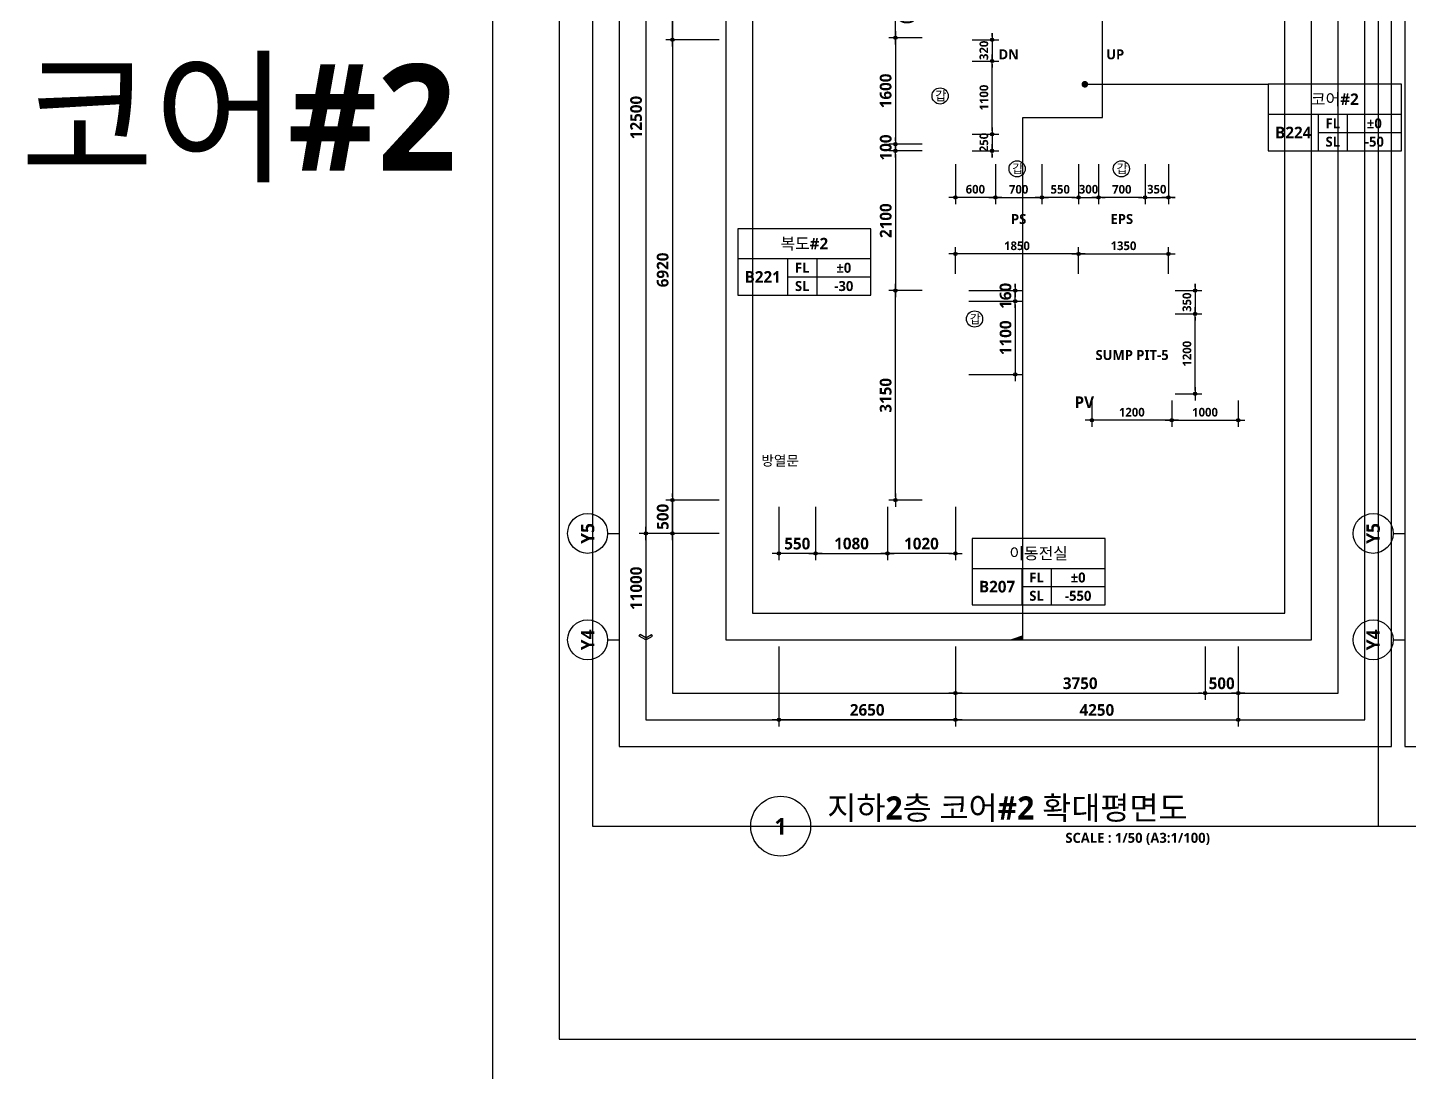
# Model space of a CAD drawing. Header units: millimetres. Extents: x -12482 to 126000, y 0 to 220200.
# Drawn here: x -6987 to 13769, y 30200 to 45902 of the extents above; entities that cross this region are included whole.
import ezdxf
from ezdxf.enums import TextEntityAlignment as Align

# ---------------------------------------------------------------- set-up
doc = ezdxf.new("R2010")
doc.units = ezdxf.units.MM
doc.header["$LTSCALE"] = 60
doc.layers.get('Defpoints').update_dxf_attribs({"color": 153})
for name, color, linetype in [('A-ANNO-DIM', 4, 'Continuous'), ('A-ANNO-GRA1', 7, 'Continuous'), ('A-ANNO-LEAD', 4, 'Continuous'), ('A-ANNO-SYMB', 7, 'Continuous'), ('A-ANNO-TEXT1', 7, 'Continuous'), ('A-ANNO-TEXT2', 3, 'Continuous'), ('A-ANNO-TITL', 7, 'Continuous'), ('A-ST-AXIS-BUB', 7, 'Continuous'), ('A-ST-AXIS-DIM', 7, 'Continuous'), ('AA-MKXX', 3, 'Continuous'), ('AA-XXXX-TXT1', 2, 'Continuous')]:
    doc.layers.add(name, color=color, linetype=linetype)
for name, color, linetype, plot in [('Defpoint', 161, 'Continuous', False), ('G(그리드1)', 185, 'Continuous', False), ('G(그리드2)', 235, 'Continuous', False)]:
    doc.layers.add(name, color=color, linetype=linetype, plot=plot)
doc.styles.add('2020음성 1차', font='NanumGothicBold.ttf')
doc.styles.add('SH_나눔', font='')
doc.styles.add('SH_진천_나눔', font='')
doc.styles.get('SH_나눔').set_extended_font_data('NanumGothic', bold=True)
doc.styles.get('SH_진천_나눔').set_extended_font_data('NanumGothic', bold=True)
doc.dimstyles.new('SHP 50', dxfattribs={"dimscale": 50, "dimtxt": 3.5, "dimasz": 1, "dimexe": 2, "dimexo": 2, "dimgap": 1, "dimtad": 1, "dimdec": 0, "dimzin": 0, "dimdsep": 46, "dimtxsty": 'SH_진천_나눔', "dimblk": 'DIMDOT', "dimcen": 0.09, "dimclrd": 256, "dimclre": 256, "dimclrt": 3, "dimadec": 0, "dimazin": 1, "dimtfac": 1, "dimtdec": 0, "dimtix": 1, "dimtmove": 2, "dimatfit": 0, "dimldrblk": 'DIMDOT', "dimfxl": 1, "dimtolj": 1, "dimtzin": 0, "dimlwd": -1, "dimlwe": -1, "dimarcsym": 0})
doc.dimstyles.new('SHP 50내부', dxfattribs={"dimscale": 50, "dimtxt": 2.6, "dimasz": 1, "dimexe": 2, "dimexo": 2, "dimgap": 1, "dimtad": 1, "dimdec": 0, "dimzin": 0, "dimdsep": 46, "dimtxsty": '2020음성 1차', "dimblk": 'DIMDOT', "dimcen": 0.09, "dimclrd": 256, "dimclre": 256, "dimclrt": 3, "dimadec": 0, "dimazin": 1, "dimtfac": 1, "dimtdec": 0, "dimtix": 1, "dimtmove": 2, "dimatfit": 0, "dimldrblk": 'DIMDOT', "dimfxl": 1, "dimtolj": 1, "dimtzin": 0, "dimlwd": -1, "dimlwe": -1, "dimarcsym": 0})

# ---------------------------------------------------------------- blocks, each defined once
blk = doc.blocks.new('A-ST-AXIS-BUB-1')
at = {"layer": 'A-ST-AXIS-BUB'}
blk.add_line((0, 350), (0, 0), dxfattribs=at)
blk.add_circle((0, 950), 600, dxfattribs=at)
blk = doc.blocks.new('arrow1')
at = {"color": 0}
for p, q in [((0, 0), (0.29, 0.5)), ((0, 0), (0.29, -0.5)), ((0.16, 0), (0.41, 0.43)), ((0.16, 0), (0.41, -0.43)), ((0.29, 0.5), (0.41, 0.43)), ((0.29, -0.5), (0.41, -0.43))]:
    blk.add_line(p, q, dxfattribs=at)
blk = doc.blocks.new('DIMDOT')
at = {"color": 0}
blk.add_line((-2, 0), (2, 0), dxfattribs=at)
for radius in [0.5, 0.25]:
    blk.add_circle((0, 0), radius, dxfattribs=at)
blk = doc.blocks.new('*D17105')
at = {"layer": 'A-ST-AXIS-DIM'}
for p, q in [((3400, 50800), (2200, 50800)), ((2300, 50750), (2300, 38350)), ((3400, 38300), (2200, 38300))]:
    blk.add_line(p, q, dxfattribs=at)
at = {"layer": 'Defpoints', "color": 0}
for p in [(3500, 50800), (2300, 38300), (3500, 38300)]:
    blk.add_point(p, dxfattribs=at)
at = {"layer": 'A-ST-AXIS-DIM', "linetype": 'ByBlock', "xscale": 50, "yscale": 50, "zscale": 50}
for p, rotation in [((2300, 50800), 90.00000000000001), ((2300, 38300), 270)]:
    blk.add_blockref('DIMDOT', p, dxfattribs=dict(at, rotation=rotation))
at = {"layer": 'A-ST-AXIS-DIM', "color": 3, "insert": (2154, 44550), "char_height": 175, "attachment_point": 5, "rotation": 90, "style": 'SH_진천_나눔'}
blk.add_mtext('\\A1;12500', dxfattribs=at)
blk = doc.blocks.new('*D17106')
at = {"layer": 'A-ST-AXIS-DIM'}
for p, q in [((3400, 45720), (2600, 45720)), ((2700, 45670), (2700, 38850)), ((3400, 38800), (2600, 38800))]:
    blk.add_line(p, q, dxfattribs=at)
at = {"layer": 'Defpoints', "color": 0}
for p in [(3500, 45720), (2700, 38800), (3500, 38800)]:
    blk.add_point(p, dxfattribs=at)
at = {"layer": 'A-ST-AXIS-DIM', "linetype": 'ByBlock', "xscale": 50, "yscale": 50, "zscale": 50}
for p, rotation in [((2700, 45720), 90.00000000000001), ((2700, 38800), 270)]:
    blk.add_blockref('DIMDOT', p, dxfattribs=dict(at, rotation=rotation))
at = {"layer": 'A-ST-AXIS-DIM', "color": 3, "insert": (2553, 42260), "char_height": 175, "attachment_point": 5, "rotation": 90, "style": 'SH_진천_나눔'}
blk.add_mtext('\\A1;6920', dxfattribs=at)
blk = doc.blocks.new('*D17107')
at = {"layer": 'A-ST-AXIS-DIM'}
for p, q in [((3400, 50800), (2600, 50800)), ((2700, 45770), (2700, 50750)), ((3400, 45720), (2600, 45720))]:
    blk.add_line(p, q, dxfattribs=at)
at = {"layer": 'Defpoints', "color": 0}
for p in [(2700, 50800), (3500, 50800), (3500, 45720)]:
    blk.add_point(p, dxfattribs=at)
at = {"layer": 'A-ST-AXIS-DIM', "linetype": 'ByBlock', "xscale": 50, "yscale": 50, "zscale": 50}
for p, rotation in [((2700, 50800), 90), ((2700, 45720), 270)]:
    blk.add_blockref('DIMDOT', p, dxfattribs=dict(at, rotation=rotation))
at = {"layer": 'A-ST-AXIS-DIM', "color": 3, "insert": (2553, 48260), "char_height": 175, "attachment_point": 5, "rotation": 90, "style": 'SH_진천_나눔'}
blk.add_mtext('\\A1;5080', dxfattribs=at)
blk = doc.blocks.new('*U13165')
at = {"layer": 'A-ANNO-TITL'}
blk.add_line((0, 0), (6250, 0), dxfattribs=at)
blk.add_circle((-450, 0), 450, dxfattribs=at)
at = {"layer": 'AA-XXXX-TXT1', "style": 'SH_진천_나눔'}
blk.add_attdef('DWG.TITLE', (250, 100), '', height=350, dxfattribs=at)
at = {"layer": 'AA-XXXX-TXT1', "color": 7, "style": 'SH_진천_나눔'}
blk.add_attdef('NO1', text='', height=300, dxfattribs=at).set_placement((-450, 0), align=Align.MIDDLE)
at = {"layer": 'AA-XXXX-TXT1', "style": 'SH_진천_나눔'}
blk.add_attdef('SCALE', text='', height=150, dxfattribs=at).set_placement((6000, -100), align=Align.TOP_RIGHT)
blk = doc.blocks.new('*D17658')
at = {"layer": 'A-ST-AXIS-DIM'}
for p, q in [((6450, 47100), (5950, 47100)), ((6050, 45800), (6050, 47050)), ((6450, 45750), (5950, 45750))]:
    blk.add_line(p, q, dxfattribs=at)
at = {"layer": 'Defpoints', "color": 0}
for p in [(6050, 47100), (6550, 47100), (6550, 45750)]:
    blk.add_point(p, dxfattribs=at)
at = {"layer": 'A-ST-AXIS-DIM', "linetype": 'ByBlock', "xscale": 50, "yscale": 50, "zscale": 50}
for p, rotation in [((6050, 47100), 89.99999999999997), ((6050, 45750), 269.9999999999999)]:
    blk.add_blockref('DIMDOT', p, dxfattribs=dict(at, rotation=rotation))
at = {"layer": 'A-ST-AXIS-DIM', "color": 3, "char_height": 175, "attachment_point": 5, "rotation": 90, "style": 'SH_진천_나눔'}
for s, insert in [('\\A1;(270x5T)', (6222, 46425)), ('\\A1;1350', (5903, 46425))]:
    blk.add_mtext(s, dxfattribs=dict(at, insert=insert))
blk = doc.blocks.new('*D17660')
at = {"layer": 'A-ST-AXIS-DIM'}
for p, q in [((6450, 45750), (5950, 45750)), ((6050, 45700), (6050, 44200)), ((6450, 44150), (5950, 44150))]:
    blk.add_line(p, q, dxfattribs=at)
at = {"layer": 'Defpoints', "color": 0}
for p in [(6550, 45750), (6050, 44150), (6550, 44150)]:
    blk.add_point(p, dxfattribs=at)
at = {"layer": 'A-ST-AXIS-DIM', "linetype": 'ByBlock', "xscale": 50, "yscale": 50, "zscale": 50}
for p, rotation in [((6050, 45750), 90.00000000000004), ((6050, 44150), 270)]:
    blk.add_blockref('DIMDOT', p, dxfattribs=dict(at, rotation=rotation))
at = {"layer": 'A-ST-AXIS-DIM', "color": 3, "insert": (5903, 44950), "char_height": 175, "attachment_point": 5, "rotation": 90, "style": 'SH_진천_나눔'}
blk.add_mtext('\\A1;1600', dxfattribs=at)
blk = doc.blocks.new('*D17661')
at = {"layer": 'A-ST-AXIS-DIM'}
for p, q in [((6050, 44200), (6050, 44250)), ((6450, 44150), (5950, 44150)), ((6450, 44050), (5950, 44050)), ((6050, 44050), (6050, 44150)), ((6050, 44000), (6050, 43950))]:
    blk.add_line(p, q, dxfattribs=at)
at = {"layer": 'Defpoints', "color": 0}
for p in [(6050, 44150), (6550, 44150), (6550, 44050)]:
    blk.add_point(p, dxfattribs=at)
at = {"layer": 'A-ST-AXIS-DIM', "linetype": 'ByBlock', "xscale": 50, "yscale": 50, "zscale": 50}
for p, rotation in [((6050, 44150), 270), ((6050, 44050), 90)]:
    blk.add_blockref('DIMDOT', p, dxfattribs=dict(at, rotation=rotation))
at = {"layer": 'A-ST-AXIS-DIM', "color": 3, "insert": (5904, 44100), "char_height": 175, "attachment_point": 5, "rotation": 90, "style": 'SH_진천_나눔'}
blk.add_mtext('\\A1;100', dxfattribs=at)
blk = doc.blocks.new('*D17684')
at = {"layer": 'A-ST-AXIS-DIM'}
for p, q in [((6950, 36600), (6950, 35400)), ((11200, 36600), (11200, 35400)), ((7000, 35500), (11150, 35500))]:
    blk.add_line(p, q, dxfattribs=at)
at = {"layer": 'Defpoints', "color": 0}
for p in [(6950, 36700), (11200, 36700), (11200, 35500)]:
    blk.add_point(p, dxfattribs=at)
at = {"layer": 'A-ST-AXIS-DIM', "linetype": 'ByBlock', "xscale": 50, "yscale": 50, "zscale": 50, "rotation": 180}
blk.add_blockref('DIMDOT', (6950, 35500), dxfattribs=at)
at = {"layer": 'A-ST-AXIS-DIM', "linetype": 'ByBlock', "xscale": 50, "yscale": 50, "zscale": 50}
blk.add_blockref('DIMDOT', (11200, 35500), dxfattribs=at)
at = {"layer": 'A-ST-AXIS-DIM', "color": 3, "insert": (9075, 35646), "char_height": 175, "attachment_point": 5, "style": 'SH_진천_나눔'}
blk.add_mtext('\\A1;4250', dxfattribs=at)
blk = doc.blocks.new('*D17685')
at = {"layer": 'A-ST-AXIS-DIM'}
for p, q in [((4300, 36600), (4300, 35400)), ((6950, 36600), (6950, 35400)), ((6900, 35500), (4350, 35500))]:
    blk.add_line(p, q, dxfattribs=at)
at = {"layer": 'Defpoints', "color": 0}
for p in [(4300, 36700), (6950, 36700), (4300, 35500)]:
    blk.add_point(p, dxfattribs=at)
at = {"layer": 'A-ST-AXIS-DIM', "linetype": 'ByBlock', "xscale": 50, "yscale": 50, "zscale": 50, "rotation": 180}
blk.add_blockref('DIMDOT', (4300, 35500), dxfattribs=at)
at = {"layer": 'A-ST-AXIS-DIM', "linetype": 'ByBlock', "xscale": 50, "yscale": 50, "zscale": 50}
blk.add_blockref('DIMDOT', (6950, 35500), dxfattribs=at)
at = {"layer": 'A-ST-AXIS-DIM', "color": 3, "insert": (5625, 35647), "char_height": 175, "attachment_point": 5, "style": 'SH_진천_나눔'}
blk.add_mtext('\\A1;2650', dxfattribs=at)
blk = doc.blocks.new('*D17686')
at = {"layer": 'A-ST-AXIS-DIM'}
for p, q in [((10700, 36600), (10700, 35800)), ((11200, 36600), (11200, 35800)), ((10650, 35900), (10600, 35900)), ((10700, 35900), (11200, 35900)), ((11250, 35900), (11300, 35900))]:
    blk.add_line(p, q, dxfattribs=at)
at = {"layer": 'Defpoints', "color": 0}
for p in [(10700, 36700), (11200, 36700), (11200, 35900)]:
    blk.add_point(p, dxfattribs=at)
at = {"layer": 'A-ST-AXIS-DIM', "linetype": 'ByBlock', "xscale": 50, "yscale": 50, "zscale": 50}
blk.add_blockref('DIMDOT', (10700, 35900), dxfattribs=at)
at = {"layer": 'A-ST-AXIS-DIM', "linetype": 'ByBlock', "xscale": 50, "yscale": 50, "zscale": 50, "rotation": 180}
blk.add_blockref('DIMDOT', (11200, 35900), dxfattribs=at)
at = {"layer": 'A-ST-AXIS-DIM', "color": 3, "insert": (10950, 36046), "char_height": 175, "attachment_point": 5, "style": 'SH_진천_나눔'}
blk.add_mtext('\\A1;500', dxfattribs=at)
blk = doc.blocks.new('*D17687')
at = {"layer": 'A-ST-AXIS-DIM'}
for p, q in [((6950, 36600), (6950, 35800)), ((10700, 36600), (10700, 35800)), ((7000, 35900), (10650, 35900))]:
    blk.add_line(p, q, dxfattribs=at)
at = {"layer": 'Defpoints', "color": 0}
for p in [(6950, 36700), (10700, 36700), (10700, 35900)]:
    blk.add_point(p, dxfattribs=at)
at = {"layer": 'A-ST-AXIS-DIM', "linetype": 'ByBlock', "xscale": 50, "yscale": 50, "zscale": 50, "rotation": 180}
blk.add_blockref('DIMDOT', (6950, 35900), dxfattribs=at)
at = {"layer": 'A-ST-AXIS-DIM', "linetype": 'ByBlock', "xscale": 50, "yscale": 50, "zscale": 50}
blk.add_blockref('DIMDOT', (10700, 35900), dxfattribs=at)
at = {"layer": 'A-ST-AXIS-DIM', "color": 3, "insert": (8825, 36047), "char_height": 175, "attachment_point": 5, "style": 'SH_진천_나눔'}
blk.add_mtext('\\A1;3750', dxfattribs=at)
blk = doc.blocks.new('*D17689')
at = {"layer": 'A-ST-AXIS-DIM'}
for p, q in [((6450, 44050), (5950, 44050)), ((6050, 44000), (6050, 42000)), ((6450, 41950), (5950, 41950))]:
    blk.add_line(p, q, dxfattribs=at)
at = {"layer": 'Defpoints', "color": 0}
for p in [(6550, 44050), (6050, 41950), (6550, 41950)]:
    blk.add_point(p, dxfattribs=at)
at = {"layer": 'A-ST-AXIS-DIM', "linetype": 'ByBlock', "xscale": 50, "yscale": 50, "zscale": 50}
for p, rotation in [((6050, 44050), 90.00000000000001), ((6050, 41950), 270)]:
    blk.add_blockref('DIMDOT', p, dxfattribs=dict(at, rotation=rotation))
at = {"layer": 'A-ST-AXIS-DIM', "color": 3, "insert": (5904, 43000), "char_height": 175, "attachment_point": 5, "rotation": 90, "style": 'SH_진천_나눔'}
blk.add_mtext('\\A1;2100', dxfattribs=at)
blk = doc.blocks.new('*D17690')
at = {"layer": 'A-ST-AXIS-DIM'}
for p, q in [((6450, 41950), (5950, 41950)), ((6050, 38850), (6050, 41900)), ((6450, 38800), (5950, 38800))]:
    blk.add_line(p, q, dxfattribs=at)
at = {"layer": 'Defpoints', "color": 0}
for p in [(6050, 41950), (6550, 41950), (6550, 38800)]:
    blk.add_point(p, dxfattribs=at)
at = {"layer": 'A-ST-AXIS-DIM', "linetype": 'ByBlock', "xscale": 50, "yscale": 50, "zscale": 50}
for p, rotation in [((6050, 41950), 89.99999999999997), ((6050, 38800), 269.9999999999999)]:
    blk.add_blockref('DIMDOT', p, dxfattribs=dict(at, rotation=rotation))
at = {"layer": 'A-ST-AXIS-DIM', "color": 3, "insert": (5903, 40375), "char_height": 175, "attachment_point": 5, "rotation": 90, "style": 'SH_진천_나눔'}
blk.add_mtext('\\A1;3150', dxfattribs=at)
blk = doc.blocks.new('*D17691')
at = {"layer": 'A-ANNO-DIM'}
for p, q in [((6950, 42200), (6950, 42600)), ((8800, 42200), (8800, 42600)), ((8750, 42500), (7000, 42500))]:
    blk.add_line(p, q, dxfattribs=at)
at = {"layer": 'Defpoints', "color": 0}
for p in [(6950, 42500), (6950, 42100), (8800, 42100)]:
    blk.add_point(p, dxfattribs=at)
at = {"layer": 'A-ANNO-DIM', "linetype": 'ByBlock', "xscale": 50, "yscale": 50, "zscale": 50, "rotation": 180}
blk.add_blockref('DIMDOT', (6950, 42500), dxfattribs=at)
at = {"layer": 'A-ANNO-DIM', "linetype": 'ByBlock', "xscale": 50, "yscale": 50, "zscale": 50}
blk.add_blockref('DIMDOT', (8800, 42500), dxfattribs=at)
at = {"layer": 'A-ANNO-DIM', "color": 3, "insert": (7875, 42622), "char_height": 130, "attachment_point": 5, "style": '2020음성 1차'}
blk.add_mtext('\\A1;1850', dxfattribs=at)
blk = doc.blocks.new('*D17692')
at = {"layer": 'A-ANNO-DIM'}
for p, q in [((8800, 42200), (8800, 42600)), ((10150, 42200), (10150, 42600)), ((8850, 42500), (10100, 42500))]:
    blk.add_line(p, q, dxfattribs=at)
at = {"layer": 'Defpoints', "color": 0}
for p in [(10150, 42500), (8800, 42100), (10150, 42100)]:
    blk.add_point(p, dxfattribs=at)
at = {"layer": 'A-ANNO-DIM', "linetype": 'ByBlock', "xscale": 50, "yscale": 50, "zscale": 50, "rotation": 180}
blk.add_blockref('DIMDOT', (8800, 42500), dxfattribs=at)
at = {"layer": 'A-ANNO-DIM', "linetype": 'ByBlock', "xscale": 50, "yscale": 50, "zscale": 50}
blk.add_blockref('DIMDOT', (10150, 42500), dxfattribs=at)
at = {"layer": 'A-ANNO-DIM', "color": 3, "insert": (9475, 42622), "char_height": 130, "attachment_point": 5, "style": '2020음성 1차'}
blk.add_mtext('\\A1;1350', dxfattribs=at)
blk = doc.blocks.new('갑종 TEXT100')
at = {"layer": 'A-ANNO-SYMB'}
blk.add_circle((0, 0), 243, dxfattribs=at)
at = {"layer": 'A-ANNO-TITL', "style": '2020음성 1차'}
blk.add_text('갑 ', height=266.7, dxfattribs=at).set_placement((67, 0), align=Align.MIDDLE_CENTER)
blk = doc.blocks.new('*D17693')
at = {"layer": 'A-ANNO-DIM'}
for p, q in [((8800, 43850), (8800, 43250)), ((9100, 43850), (9100, 43250)), ((8750, 43350), (8700, 43350)), ((8800, 43350), (9100, 43350)), ((9150, 43350), (9200, 43350))]:
    blk.add_line(p, q, dxfattribs=at)
at = {"layer": 'Defpoints', "color": 0}
for p in [(8800, 43950), (9100, 43950), (9100, 43350)]:
    blk.add_point(p, dxfattribs=at)
at = {"layer": 'A-ANNO-DIM', "linetype": 'ByBlock', "xscale": 50, "yscale": 50, "zscale": 50}
blk.add_blockref('DIMDOT', (8800, 43350), dxfattribs=at)
at = {"layer": 'A-ANNO-DIM', "linetype": 'ByBlock', "xscale": 50, "yscale": 50, "zscale": 50, "rotation": 180}
blk.add_blockref('DIMDOT', (9100, 43350), dxfattribs=at)
at = {"layer": 'A-ANNO-DIM', "color": 3, "insert": (8950, 43472), "char_height": 130, "attachment_point": 5, "style": '2020음성 1차'}
blk.add_mtext('\\A1;300', dxfattribs=at)
blk = doc.blocks.new('*D17694')
at = {"layer": 'A-ANNO-DIM'}
for p, q in [((9100, 43850), (9100, 43250)), ((9800, 43850), (9800, 43250)), ((9750, 43350), (9150, 43350))]:
    blk.add_line(p, q, dxfattribs=at)
at = {"layer": 'Defpoints', "color": 0}
for p in [(9100, 43950), (9800, 43950), (9100, 43350)]:
    blk.add_point(p, dxfattribs=at)
at = {"layer": 'A-ANNO-DIM', "linetype": 'ByBlock', "xscale": 50, "yscale": 50, "zscale": 50, "rotation": 180}
blk.add_blockref('DIMDOT', (9100, 43350), dxfattribs=at)
at = {"layer": 'A-ANNO-DIM', "linetype": 'ByBlock', "xscale": 50, "yscale": 50, "zscale": 50}
blk.add_blockref('DIMDOT', (9800, 43350), dxfattribs=at)
at = {"layer": 'A-ANNO-DIM', "color": 3, "insert": (9450, 43471), "char_height": 130, "attachment_point": 5, "style": '2020음성 1차'}
blk.add_mtext('\\A1;700', dxfattribs=at)
blk = doc.blocks.new('*D17695')
at = {"layer": 'A-ANNO-DIM'}
for p, q in [((9800, 43850), (9800, 43250)), ((10150, 43850), (10150, 43250)), ((9750, 43350), (9700, 43350)), ((9800, 43350), (10150, 43350)), ((10200, 43350), (10250, 43350))]:
    blk.add_line(p, q, dxfattribs=at)
at = {"layer": 'Defpoints', "color": 0}
for p in [(9800, 43950), (10150, 43950), (10150, 43350)]:
    blk.add_point(p, dxfattribs=at)
at = {"layer": 'A-ANNO-DIM', "linetype": 'ByBlock', "xscale": 50, "yscale": 50, "zscale": 50}
blk.add_blockref('DIMDOT', (9800, 43350), dxfattribs=at)
at = {"layer": 'A-ANNO-DIM', "linetype": 'ByBlock', "xscale": 50, "yscale": 50, "zscale": 50, "rotation": 180}
blk.add_blockref('DIMDOT', (10150, 43350), dxfattribs=at)
at = {"layer": 'A-ANNO-DIM', "color": 3, "insert": (9975, 43472), "char_height": 130, "attachment_point": 5, "style": '2020음성 1차'}
blk.add_mtext('\\A1;350', dxfattribs=at)
blk = doc.blocks.new('*D17696')
at = {"layer": 'A-ANNO-DIM'}
for p, q in [((8250, 43850), (8250, 43250)), ((8800, 43850), (8800, 43250)), ((8750, 43350), (8300, 43350))]:
    blk.add_line(p, q, dxfattribs=at)
at = {"layer": 'Defpoints', "color": 0}
for p in [(8250, 43950), (8800, 43950), (8250, 43350)]:
    blk.add_point(p, dxfattribs=at)
at = {"layer": 'A-ANNO-DIM', "linetype": 'ByBlock', "xscale": 50, "yscale": 50, "zscale": 50, "rotation": 180}
blk.add_blockref('DIMDOT', (8250, 43350), dxfattribs=at)
at = {"layer": 'A-ANNO-DIM', "linetype": 'ByBlock', "xscale": 50, "yscale": 50, "zscale": 50}
blk.add_blockref('DIMDOT', (8800, 43350), dxfattribs=at)
at = {"layer": 'A-ANNO-DIM', "color": 3, "insert": (8525, 43471), "char_height": 130, "attachment_point": 5, "style": '2020음성 1차'}
blk.add_mtext('\\A1;550', dxfattribs=at)
blk = doc.blocks.new('*D17697')
at = {"layer": 'A-ANNO-DIM'}
for p, q in [((7550, 43850), (7550, 43250)), ((8250, 43850), (8250, 43250)), ((7600, 43350), (8200, 43350))]:
    blk.add_line(p, q, dxfattribs=at)
at = {"layer": 'Defpoints', "color": 0}
for p in [(7550, 43950), (8250, 43950), (8250, 43350)]:
    blk.add_point(p, dxfattribs=at)
at = {"layer": 'A-ANNO-DIM', "linetype": 'ByBlock', "xscale": 50, "yscale": 50, "zscale": 50, "rotation": 180}
blk.add_blockref('DIMDOT', (7550, 43350), dxfattribs=at)
at = {"layer": 'A-ANNO-DIM', "linetype": 'ByBlock', "xscale": 50, "yscale": 50, "zscale": 50}
blk.add_blockref('DIMDOT', (8250, 43350), dxfattribs=at)
at = {"layer": 'A-ANNO-DIM', "color": 3, "insert": (7900, 43471), "char_height": 130, "attachment_point": 5, "style": '2020음성 1차'}
blk.add_mtext('\\A1;700', dxfattribs=at)
blk = doc.blocks.new('*D17698')
at = {"layer": 'A-ANNO-DIM'}
for p, q in [((6950, 43850), (6950, 43250)), ((7550, 43850), (7550, 43250)), ((7500, 43350), (7000, 43350))]:
    blk.add_line(p, q, dxfattribs=at)
at = {"layer": 'Defpoints', "color": 0}
for p in [(6950, 43950), (7550, 43950), (6950, 43350)]:
    blk.add_point(p, dxfattribs=at)
at = {"layer": 'A-ANNO-DIM', "linetype": 'ByBlock', "xscale": 50, "yscale": 50, "zscale": 50, "rotation": 180}
blk.add_blockref('DIMDOT', (6950, 43350), dxfattribs=at)
at = {"layer": 'A-ANNO-DIM', "linetype": 'ByBlock', "xscale": 50, "yscale": 50, "zscale": 50}
blk.add_blockref('DIMDOT', (7550, 43350), dxfattribs=at)
at = {"layer": 'A-ANNO-DIM', "color": 3, "insert": (7250, 43472), "char_height": 130, "attachment_point": 5, "style": '2020음성 1차'}
blk.add_mtext('\\A1;600', dxfattribs=at)
blk = doc.blocks.new('*D17699')
at = {"layer": 'A-ST-AXIS-DIM'}
for p, q in [((2700, 38850), (2700, 38900)), ((3400, 38800), (2600, 38800)), ((2700, 38300), (2700, 38800)), ((3400, 38300), (2600, 38300)), ((2700, 38250), (2700, 38200))]:
    blk.add_line(p, q, dxfattribs=at)
at = {"layer": 'Defpoints', "color": 0}
for p in [(2700, 38800), (3500, 38800), (3500, 38300)]:
    blk.add_point(p, dxfattribs=at)
at = {"layer": 'A-ST-AXIS-DIM', "linetype": 'ByBlock', "xscale": 50, "yscale": 50, "zscale": 50}
for p, rotation in [((2700, 38800), 270), ((2700, 38300), 90)]:
    blk.add_blockref('DIMDOT', p, dxfattribs=dict(at, rotation=rotation))
at = {"layer": 'A-ST-AXIS-DIM', "color": 3, "insert": (2554, 38550), "char_height": 175, "attachment_point": 5, "rotation": 90, "style": 'SH_진천_나눔'}
blk.add_mtext('\\A1;500', dxfattribs=at)
blk = doc.blocks.new('*D17705')
at = {"layer": 'A-ST-AXIS-DIM'}
for p, q in [((7150, 41950), (7950, 41950)), ((7850, 42000), (7850, 42050)), ((7850, 41790), (7850, 41950)), ((7150, 41790), (7950, 41790)), ((7850, 41740), (7850, 41690))]:
    blk.add_line(p, q, dxfattribs=at)
at = {"layer": 'Defpoints', "color": 0}
for p in [(7050, 41950), (7850, 41950), (7050, 41790)]:
    blk.add_point(p, dxfattribs=at)
at = {"layer": 'A-ST-AXIS-DIM', "linetype": 'ByBlock', "xscale": 50, "yscale": 50, "zscale": 50}
for p, rotation in [((7850, 41950), 270), ((7850, 41790), 90)]:
    blk.add_blockref('DIMDOT', p, dxfattribs=dict(at, rotation=rotation))
at = {"layer": 'A-ST-AXIS-DIM', "color": 3, "insert": (7703, 41870), "char_height": 175, "attachment_point": 5, "rotation": 90, "style": 'SH_진천_나눔'}
blk.add_mtext('\\A1;160', dxfattribs=at)
blk = doc.blocks.new('*D17706')
at = {"layer": 'A-ST-AXIS-DIM'}
for p, q in [((7150, 41790), (7950, 41790)), ((7850, 41740), (7850, 40740)), ((7150, 40690), (7950, 40690))]:
    blk.add_line(p, q, dxfattribs=at)
at = {"layer": 'Defpoints', "color": 0}
for p in [(7050, 41790), (7050, 40690), (7850, 40690)]:
    blk.add_point(p, dxfattribs=at)
at = {"layer": 'A-ST-AXIS-DIM', "linetype": 'ByBlock', "xscale": 50, "yscale": 50, "zscale": 50}
for p, rotation in [((7850, 41790), 89.99999999999997), ((7850, 40690), 269.9999999999999)]:
    blk.add_blockref('DIMDOT', p, dxfattribs=dict(at, rotation=rotation))
at = {"layer": 'A-ST-AXIS-DIM', "color": 3, "insert": (7704, 41240), "char_height": 175, "attachment_point": 5, "rotation": 90, "style": 'SH_진천_나눔'}
blk.add_mtext('\\A1;1100', dxfattribs=at)
blk = doc.blocks.new('G$C9D92D8A7')
at = {"layer": 'A-ANNO-GRA1'}
for p, q in [((0, 11), (40, 11)), ((15, 11), (15, 0)), ((23.75, 11), (23.75, 0)), ((15, 5.5), (40, 5.5))]:
    blk.add_line(p, q, dxfattribs=at)
blk.add_lwpolyline([(0, 20), (0, 0), (40, 0), (40, 20)], close=True, dxfattribs=at)
at = {"style": '2020음성 1차'}
for tag, height, p in [('실명', 3.5, (20, 15.5)), ('마감레벨', 3, (31.875, 8.25)), ('실번호', 3.5, (7.5, 5.5)), ('구조레벨', 3, (31.875, 2.75))]:
    blk.add_attdef(tag, text='', height=height, dxfattribs=at).set_placement(p, align=Align.MIDDLE_CENTER)
at = {"layer": 'A-ANNO-TEXT1', "style": 'SH_나눔'}
for s, p in [('FL', (19.375, 8.25)), ('SL', (19.375, 2.75))]:
    blk.add_text(s, height=3, dxfattribs=at).set_placement(p, align=Align.MIDDLE)
blk = doc.blocks.new('*D17722')
at = {"layer": 'A-ST-AXIS-DIM'}
for p, q in [((4850, 38700), (4850, 37900)), ((5930, 38700), (5930, 37900)), ((4900, 38000), (5880, 38000))]:
    blk.add_line(p, q, dxfattribs=at)
at = {"layer": 'Defpoints', "color": 0}
for p in [(4850, 38800), (5930, 38800), (5930, 38000)]:
    blk.add_point(p, dxfattribs=at)
at = {"layer": 'A-ST-AXIS-DIM', "linetype": 'ByBlock', "xscale": 50, "yscale": 50, "zscale": 50, "rotation": 180}
blk.add_blockref('DIMDOT', (4850, 38000), dxfattribs=at)
at = {"layer": 'A-ST-AXIS-DIM', "linetype": 'ByBlock', "xscale": 50, "yscale": 50, "zscale": 50}
blk.add_blockref('DIMDOT', (5930, 38000), dxfattribs=at)
at = {"layer": 'A-ST-AXIS-DIM', "color": 3, "insert": (5390, 38147), "char_height": 175, "attachment_point": 5, "style": 'SH_진천_나눔'}
blk.add_mtext('\\A1;1080', dxfattribs=at)
blk = doc.blocks.new('*D17723')
at = {"layer": 'A-ST-AXIS-DIM'}
for p, q in [((4300, 38700), (4300, 37900)), ((4850, 38700), (4850, 37900)), ((4800, 38000), (4350, 38000))]:
    blk.add_line(p, q, dxfattribs=at)
at = {"layer": 'Defpoints', "color": 0}
for p in [(4300, 38800), (4850, 38800), (4300, 38000)]:
    blk.add_point(p, dxfattribs=at)
at = {"layer": 'A-ST-AXIS-DIM', "linetype": 'ByBlock', "xscale": 50, "yscale": 50, "zscale": 50, "rotation": 180}
blk.add_blockref('DIMDOT', (4300, 38000), dxfattribs=at)
at = {"layer": 'A-ST-AXIS-DIM', "linetype": 'ByBlock', "xscale": 50, "yscale": 50, "zscale": 50}
blk.add_blockref('DIMDOT', (4850, 38000), dxfattribs=at)
at = {"layer": 'A-ST-AXIS-DIM', "color": 3, "insert": (4575, 38146), "char_height": 175, "attachment_point": 5, "style": 'SH_진천_나눔'}
blk.add_mtext('\\A1;550', dxfattribs=at)
blk = doc.blocks.new('*D17724')
at = {"layer": 'A-ST-AXIS-DIM'}
for p, q in [((5930, 38700), (5930, 37900)), ((6950, 38700), (6950, 37900)), ((6900, 38000), (5980, 38000))]:
    blk.add_line(p, q, dxfattribs=at)
at = {"layer": 'Defpoints', "color": 0}
for p in [(5930, 38800), (6950, 38800), (5930, 38000)]:
    blk.add_point(p, dxfattribs=at)
at = {"layer": 'A-ST-AXIS-DIM', "linetype": 'ByBlock', "xscale": 50, "yscale": 50, "zscale": 50, "rotation": 180}
blk.add_blockref('DIMDOT', (5930, 38000), dxfattribs=at)
at = {"layer": 'A-ST-AXIS-DIM', "linetype": 'ByBlock', "xscale": 50, "yscale": 50, "zscale": 50}
blk.add_blockref('DIMDOT', (6950, 38000), dxfattribs=at)
at = {"layer": 'A-ST-AXIS-DIM', "color": 3, "insert": (6440, 38146), "char_height": 175, "attachment_point": 5, "style": 'SH_진천_나눔'}
blk.add_mtext('\\A1;1020', dxfattribs=at)
blk = doc.blocks.new('*D17726')
at = {"layer": 'A-ANNO-DIM'}
for p, q in [((7200, 44300), (7600, 44300)), ((7500, 44350), (7500, 44400)), ((7500, 44300), (7500, 44050)), ((7200, 44050), (7600, 44050)), ((7500, 44000), (7500, 43950))]:
    blk.add_line(p, q, dxfattribs=at)
at = {"layer": 'Defpoints', "color": 0}
for p in [(7100, 44300), (7100, 44050), (7500, 44050)]:
    blk.add_point(p, dxfattribs=at)
at = {"layer": 'A-ANNO-DIM', "linetype": 'ByBlock', "xscale": 50, "yscale": 50, "zscale": 50}
for p, rotation in [((7500, 44300), 270), ((7500, 44050), 90)]:
    blk.add_blockref('DIMDOT', p, dxfattribs=dict(at, rotation=rotation))
at = {"layer": 'A-ANNO-DIM', "color": 3, "insert": (7378, 44175), "char_height": 130, "attachment_point": 5, "rotation": 90, "style": '2020음성 1차'}
blk.add_mtext('\\A1;250', dxfattribs=at)
blk = doc.blocks.new('*D17727')
at = {"layer": 'A-ANNO-DIM'}
for p, q in [((7200, 45400), (7600, 45400)), ((7500, 44350), (7500, 45350)), ((7200, 44300), (7600, 44300))]:
    blk.add_line(p, q, dxfattribs=at)
at = {"layer": 'Defpoints', "color": 0}
for p in [(7100, 45400), (7500, 45400), (7100, 44300)]:
    blk.add_point(p, dxfattribs=at)
at = {"layer": 'A-ANNO-DIM', "linetype": 'ByBlock', "xscale": 50, "yscale": 50, "zscale": 50}
for p, rotation in [((7500, 45400), 90), ((7500, 44300), 270)]:
    blk.add_blockref('DIMDOT', p, dxfattribs=dict(at, rotation=rotation))
at = {"layer": 'A-ANNO-DIM', "color": 3, "insert": (7379, 44850), "char_height": 130, "attachment_point": 5, "rotation": 90, "style": '2020음성 1차'}
blk.add_mtext('\\A1;1100', dxfattribs=at)
blk = doc.blocks.new('*D17728')
at = {"layer": 'A-ANNO-DIM'}
for p, q in [((7200, 45720), (7600, 45720)), ((7500, 45770), (7500, 45820)), ((7500, 45720), (7500, 45400)), ((7200, 45400), (7600, 45400)), ((7500, 45350), (7500, 45300))]:
    blk.add_line(p, q, dxfattribs=at)
at = {"layer": 'Defpoints', "color": 0}
for p in [(7100, 45720), (7100, 45400), (7500, 45400)]:
    blk.add_point(p, dxfattribs=at)
at = {"layer": 'A-ANNO-DIM', "linetype": 'ByBlock', "xscale": 50, "yscale": 50, "zscale": 50}
for p, rotation in [((7500, 45720), 270), ((7500, 45400), 90)]:
    blk.add_blockref('DIMDOT', p, dxfattribs=dict(at, rotation=rotation))
at = {"layer": 'A-ANNO-DIM', "color": 3, "insert": (7378, 45560), "char_height": 130, "attachment_point": 5, "rotation": 90, "style": '2020음성 1차'}
blk.add_mtext('\\A1;320', dxfattribs=at)
blk = doc.blocks.new('*D23840')
at = {"layer": 'A-ANNO-DIM'}
for p, q in [((10250, 41950), (10650, 41950)), ((10550, 42000), (10550, 42050)), ((10550, 41950), (10550, 41600)), ((10250, 41600), (10650, 41600)), ((10550, 41550), (10550, 41500))]:
    blk.add_line(p, q, dxfattribs=at)
at = {"layer": 'Defpoints', "color": 0}
for p in [(10150, 41950), (10150, 41600), (10550, 41600)]:
    blk.add_point(p, dxfattribs=at)
at = {"layer": 'A-ANNO-DIM', "linetype": 'ByBlock', "xscale": 50, "yscale": 50, "zscale": 50}
for p, rotation in [((10550, 41950), 270), ((10550, 41600), 90)]:
    blk.add_blockref('DIMDOT', p, dxfattribs=dict(at, rotation=rotation))
at = {"layer": 'A-ANNO-DIM', "color": 3, "insert": (10428, 41775), "char_height": 130, "attachment_point": 5, "rotation": 90, "style": '2020음성 1차'}
blk.add_mtext('\\A1;350', dxfattribs=at)
blk = doc.blocks.new('*D23841')
at = {"layer": 'A-ANNO-DIM'}
for p, q in [((10250, 41600), (10650, 41600)), ((10550, 40450), (10550, 41550)), ((10250, 40400), (10650, 40400))]:
    blk.add_line(p, q, dxfattribs=at)
at = {"layer": 'Defpoints', "color": 0}
for p in [(10150, 41600), (10550, 41600), (10150, 40400)]:
    blk.add_point(p, dxfattribs=at)
at = {"layer": 'A-ANNO-DIM', "linetype": 'ByBlock', "xscale": 50, "yscale": 50, "zscale": 50}
for p, rotation in [((10550, 41600), 90), ((10550, 40400), 270)]:
    blk.add_blockref('DIMDOT', p, dxfattribs=dict(at, rotation=rotation))
at = {"layer": 'A-ANNO-DIM', "color": 3, "insert": (10429, 41000), "char_height": 130, "attachment_point": 5, "rotation": 90, "style": '2020음성 1차'}
blk.add_mtext('\\A1;1200', dxfattribs=at)
blk = doc.blocks.new('*D23842')
at = {"layer": 'A-ANNO-DIM'}
for p, q in [((10200, 40300), (10200, 39900)), ((11200, 40300), (11200, 39900)), ((10250, 40000), (11150, 40000))]:
    blk.add_line(p, q, dxfattribs=at)
at = {"layer": 'Defpoints', "color": 0}
for p in [(10200, 40400), (11200, 40400), (11200, 40000)]:
    blk.add_point(p, dxfattribs=at)
at = {"layer": 'A-ANNO-DIM', "linetype": 'ByBlock', "xscale": 50, "yscale": 50, "zscale": 50, "rotation": 180}
blk.add_blockref('DIMDOT', (10200, 40000), dxfattribs=at)
at = {"layer": 'A-ANNO-DIM', "linetype": 'ByBlock', "xscale": 50, "yscale": 50, "zscale": 50}
blk.add_blockref('DIMDOT', (11200, 40000), dxfattribs=at)
at = {"layer": 'A-ANNO-DIM', "color": 3, "insert": (10700, 40121), "char_height": 130, "attachment_point": 5, "style": '2020음성 1차'}
blk.add_mtext('\\A1;1000', dxfattribs=at)
blk = doc.blocks.new('*D23843')
at = {"layer": 'A-ANNO-DIM'}
for p, q in [((9000, 40300), (9000, 39900)), ((10200, 40300), (10200, 39900)), ((10150, 40000), (9050, 40000))]:
    blk.add_line(p, q, dxfattribs=at)
at = {"layer": 'Defpoints', "color": 0}
for p in [(9000, 40400), (10200, 40400), (9000, 40000)]:
    blk.add_point(p, dxfattribs=at)
at = {"layer": 'A-ANNO-DIM', "linetype": 'ByBlock', "xscale": 50, "yscale": 50, "zscale": 50, "rotation": 180}
blk.add_blockref('DIMDOT', (9000, 40000), dxfattribs=at)
at = {"layer": 'A-ANNO-DIM', "linetype": 'ByBlock', "xscale": 50, "yscale": 50, "zscale": 50}
blk.add_blockref('DIMDOT', (10200, 40000), dxfattribs=at)
at = {"layer": 'A-ANNO-DIM', "color": 3, "insert": (9600, 40121), "char_height": 130, "attachment_point": 5, "style": '2020음성 1차'}
blk.add_mtext('\\A1;1200', dxfattribs=at)

msp = doc.modelspace()

# ---------------------------------------------------------------- hatches: boundary and pattern name
at = {"layer": 'AA-MKXX'}
msp.add_hatch(color=256, dxfattribs=at).paths.add_polyline_path([(7761.5, 36700), (7961.5, 36770), (7961.5, 36700)])

# ---------------------------------------------------------------- linework, layer by layer
at = {"const_width": 50}
msp.add_lwpolyline([(8920.1, 45050, 1), (8870.1, 45050, 1)], format="xyb", close=True, dxfattribs=at)
msp.add_lwpolyline([(8895.1, 45050), (11650, 45050)])
at = {"layer": 'A-ANNO-LEAD'}
msp.add_lwpolyline([(5190, 38950, 0, 37.5, 0), (5133.7, 39047.4, 0, 0, 0), (4933.6, 39394.1, 0, 0, 0), (4599.6, 39394.1, 0, 0, 0)], format="xyseb", dxfattribs=at)
at = {"layer": 'A-ST-AXIS-DIM'}
for p, q in [((3200, 38300), (2200, 38300)), ((2300, 38250), (2300, 36700))]:
    msp.add_line(p, q, dxfattribs=at)
at = {"layer": 'AA-MKXX'}
msp.add_lwpolyline([(7961.5, 36700), (7961.5, 44550), (9161.5, 44550), (9161.5, 52400)], dxfattribs=at)
at = {"layer": 'Defpoint'}
for points in [[(0, 59400), (42000, 59400), (42000, 29700), (0, 29700)], [(1000, 30700), (36500, 30700), (36500, 58400), (1000, 58400)]]:
    msp.add_lwpolyline(points, close=True, dxfattribs=at)
at = {"layer": 'G(그리드1)'}
for points in [[(13900, 55200), (1500, 55200), (1500, 33900), (13900, 33900)], [(25700, 55200), (13300, 55200), (13300, 33900), (25700, 33900)], [(13500, 54800), (1900, 54800), (1900, 35100), (13500, 35100)], [(25300, 54800), (13700, 54800), (13700, 35100), (25300, 35100)], [(13100, 54400), (2300, 54400), (2300, 35500), (13100, 35500)], [(12700, 54000), (2700, 54000), (2700, 35900), (12700, 35900)], [(12300, 52800), (3500, 52800), (3500, 36700), (12300, 36700)]]:
    msp.add_lwpolyline(points, close=True, dxfattribs=at)
at = {"layer": 'G(그리드2)'}
msp.add_lwpolyline([(11900, 52400), (3900, 52400), (3900, 37100), (11900, 37100)], close=True, dxfattribs=at)

# ---------------------------------------------------------------- block references
at = {"xscale": 0.5, "yscale": 0.5, "zscale": 0.5}
for p in [(6720, 44875), (7877, 43780), (9443.6, 43780), (7237.9, 41522.1)]:
    msp.add_blockref('갑종 TEXT100', p, dxfattribs=at)
ref = msp.add_blockref('*U13165', (4775, 33900))
ref.add_attrib('SCALE', 'SCALE : 1/50 (A3:1/100)', dxfattribs={"layer": 'A-ANNO-TITL', "height": 150, "style": 'SH_진천_나눔'}).set_placement((10775, 33800), align=Align.TOP_RIGHT)
ref.add_attrib('DWG.TITLE', '지하2층 코어#2 확대평면도', (5025, 34000), dxfattribs={"layer": 'A-ANNO-TITL', "height": 347.908, "style": 'SH_진천_나눔'})
ref.add_attrib('NO1', '1', dxfattribs={"layer": 'A-ANNO-TITL', "color": 7, "height": 250, "style": 'SH_진천_나눔'}).set_placement((4325, 33900), align=Align.MIDDLE)
at = {"layer": 'A-ANNO-TEXT1'}
ref = msp.add_blockref('G$C9D92D8A7', (11650, 44050), dxfattribs=dict(at, xscale=50, yscale=50, zscale=50))
ref.add_attrib('실명', '코어#2', dxfattribs={"layer": 'A-ANNO-TEXT2', "height": 175, "style": '2020음성 1차'}).set_placement((12650, 44825, 206000), align=Align.MIDDLE_CENTER)
ref.add_attrib('실번호', 'B224', dxfattribs={"layer": 'A-ANNO-TEXT2', "height": 175, "style": '2020음성 1차'}).set_placement((12025, 44325, 206000), align=Align.MIDDLE_CENTER)
ref.add_attrib('마감레벨', '%%p0', dxfattribs={"height": 150, "style": '2020음성 1차'}).set_placement((13243.7, 44462.5, 206000), align=Align.MIDDLE_CENTER)
ref.add_attrib('구조레벨', '-50', dxfattribs={"height": 150, "style": '2020음성 1차'}).set_placement((13243.7, 44187.5, 206000), align=Align.MIDDLE_CENTER)
ref = msp.add_blockref('G$C9D92D8A7', (3680, 41880), dxfattribs=dict(at, xscale=50, yscale=50, zscale=50))
ref.add_attrib('실명', '복도#2', dxfattribs={"layer": 'A-ANNO-TEXT2', "height": 175, "style": '2020음성 1차'}).set_placement((4680, 42655, 103000), align=Align.MIDDLE_CENTER)
ref.add_attrib('실번호', 'B221', dxfattribs={"layer": 'A-ANNO-TEXT2', "height": 175, "style": '2020음성 1차'}).set_placement((4055, 42155, 103000), align=Align.MIDDLE_CENTER)
ref.add_attrib('마감레벨', '%%p0', dxfattribs={"height": 150, "style": '2020음성 1차'}).set_placement((5273.8, 42292.5, 103000), align=Align.MIDDLE_CENTER)
ref.add_attrib('구조레벨', '-30', dxfattribs={"height": 150, "style": '2020음성 1차'}).set_placement((5273.8, 42017.5, 103000), align=Align.MIDDLE_CENTER)
ref = msp.add_blockref('G$C9D92D8A7', (7200, 37225), dxfattribs=dict(at, xscale=50, yscale=50, zscale=50))
ref.add_attrib('실명', '이동전실', dxfattribs={"layer": 'A-ANNO-TEXT2', "height": 175, "style": '2020음성 1차'}).set_placement((8200, 38000, 206000), align=Align.MIDDLE_CENTER)
ref.add_attrib('실번호', 'B207', dxfattribs={"layer": 'A-ANNO-TEXT2', "height": 175, "style": '2020음성 1차'}).set_placement((7575, 37500, 206000), align=Align.MIDDLE_CENTER)
ref.add_attrib('마감레벨', '%%p0', dxfattribs={"height": 150, "style": '2020음성 1차'}).set_placement((8793.8, 37637.5, 206000), align=Align.MIDDLE_CENTER)
ref.add_attrib('구조레벨', '-550', dxfattribs={"height": 150, "style": '2020음성 1차'}).set_placement((8793.8, 37362.5, 206000), align=Align.MIDDLE_CENTER)
at = {"layer": 'A-ST-AXIS-BUB', "xscale": 0.5, "yscale": 0.5, "zscale": 0.5, "rotation": 90}
for p in [(1900, 38300), (13700, 38300), (1900, 36700), (13700, 36700)]:
    msp.add_blockref('A-ST-AXIS-BUB-1', p, dxfattribs=at)
at = {"layer": 'A-ST-AXIS-DIM'}
for name, p, xscale, yscale, zscale, rotation in [('DIMDOT', (2300, 38300), 50, 50, 50, 90), ('arrow1', (2300, 36700), -200, 200, 200, 269.9999999999856)]:
    msp.add_blockref(name, p, dxfattribs=dict(at, xscale=xscale, yscale=yscale, zscale=zscale, rotation=rotation))

# ---------------------------------------------------------------- texts
at = {"layer": 'A-ANNO-TEXT1', "style": 'SH_진천_나눔'}
for s, p in [('DN', (7750, 45500)), ('UP', (9350, 45500)), ('PS', (7900, 43025)), ('EPS', (9450, 43025)), ('SUMP PIT-5', (9604, 40981.4))]:
    msp.add_text(s, height=150, dxfattribs=at).set_placement(p, align=Align.MIDDLE_CENTER)
msp.add_text('PV', height=175, dxfattribs=at).set_placement((8885.9, 40271), align=Align.MIDDLE)
at = {"layer": 'A-ANNO-TEXT1', "style": '2020음성 1차'}
msp.add_text('방열문', height=150, dxfattribs=at).set_placement((4599.6, 39394.1), align=Align.MIDDLE_RIGHT)
at = {"layer": 'A-ANNO-TEXT1', "style": 'SH_진천_나눔'}
for s, p in [('Y5', (1425, 38300)), ('Y5', (13225, 38300)), ('Y4', (1425, 36700)), ('Y4', (13225, 36700))]:
    msp.add_text(s, height=200, rotation=90, dxfattribs=at).set_placement(p, align=Align.MIDDLE_CENTER)
at = {"layer": 'A-ST-AXIS-DIM', "color": 3, "insert": (2154, 37475), "char_height": 175, "attachment_point": 5, "rotation": 90, "style": 'SH_진천_나눔'}
msp.add_mtext('\\A1;11000', dxfattribs=at)
at = {"layer": 'Defpoints', "style": '2020음성 1차'}
msp.add_text('코어#2 ', height=1600, dxfattribs=at).set_placement((0, 44550), align=Align.MIDDLE_RIGHT)

# ---------------------------------------------------------------- dimensions: what is measured, and where the dimension line sits
at = {"layer": 'A-ANNO-DIM'}
for base, p1, p2, angle, picture, middle in [((7500, 45400), (7100, 45720), (7100, 45400), 270, '*D17728', (7378.3, 45560)), ((7500, 45400), (7100, 44300), (7100, 45400), 90, '*D17727', (7378.7, 44850)), ((7500, 44050), (7100, 44300), (7100, 44050), 270, '*D17726', (7378.4, 44175)), ((6950, 43350), (7550, 43950), (6950, 43950), 180, '*D17698', (7250, 43471.7)), ((8250, 43350), (8800, 43950), (8250, 43950), 180, '*D17696', (8525, 43471.5)), ((9100, 43350), (9800, 43950), (9100, 43950), 180, '*D17694', (9450, 43471.3)), ((6950, 42500), (8800, 42100), (6950, 42100), 180, '*D17691', (7875, 42621.7)), ((10150, 42500), (8800, 42100), (10150, 42100), 0, '*D17692', (9475, 42621.7)), ((10550, 41600, 103000), (10150, 41950, 103000), (10150, 41600, 103000), 270, '*D23840', (10428.3, 41775, 103000)), ((10550, 41600, 103000), (10150, 40400, 103000), (10150, 41600, 103000), 90, '*D23841', (10428.5, 41000, 103000)), ((9000, 40000, 103000), (10200, 40400, 103000), (9000, 40400, 103000), 180, '*D23843', (9600, 40121.5, 103000))]:
    dim = msp.add_linear_dim(base=base, p1=p1, p2=p2, angle=angle, dimstyle='SHP 50내부', override={"dimtxsty": '2020음성 1차', "dimldrblk": 'DIMDOT'}, dxfattribs=at)
    dim.commit()
    dim.dimension.update_dxf_attribs({"geometry": picture, "text_midpoint": middle})
for base, p1, p2, picture, middle in [((8250, 43350), (7550, 43950), (8250, 43950), '*D17697', (7900, 43471.3)), ((9100, 43350), (8800, 43950), (9100, 43950), '*D17693', (8950, 43471.7)), ((10150, 43350), (9800, 43950), (10150, 43950), '*D17695', (9975, 43471.7)), ((11200, 40000, 103000), (10200, 40400, 103000), (11200, 40400, 103000), '*D23842', (10700, 40121.3, 103000))]:
    dim = msp.add_linear_dim(base=base, p1=p1, p2=p2, dimstyle='SHP 50내부', override={"dimtxsty": '2020음성 1차', "dimldrblk": 'DIMDOT'}, dxfattribs=at)
    dim.commit()
    dim.dimension.update_dxf_attribs({"geometry": picture, "text_midpoint": middle})
at = {"layer": 'A-ST-AXIS-DIM'}
for base, p1, p2, angle, picture, middle in [((2300, 38300), (3500, 50800), (3500, 38300), 270, '*D17105', (2153.6, 44550)), ((2700, 50800), (3500, 45720), (3500, 50800), 90, '*D17107', (2553.4, 48260)), ((2700, 38800), (3500, 45720), (3500, 38800), 270, '*D17106', (2553.4, 42260)), ((2700, 38800), (3500, 38300), (3500, 38800), 90, '*D17699', (2553.8, 38550)), ((4300, 35500), (6950, 36700), (4300, 36700), 180, '*D17685', (5625, 35646.6))]:
    dim = msp.add_linear_dim(base=base, p1=p1, p2=p2, angle=angle, dimstyle='SHP 50', dxfattribs=at)
    dim.commit()
    dim.dimension.update_dxf_attribs({"geometry": picture, "text_midpoint": middle})
dim = msp.add_linear_dim(base=(6050, 47100), p1=(6550, 45750), p2=(6550, 47100), angle=270, text='<>\\X(270x5T)', dimstyle='SHP 50', override={"dimtxsty": 'SH_진천_나눔', "dimldrblk": 'DIMDOT'}, dxfattribs=at)
dim.commit()
dim.dimension.update_dxf_attribs({"geometry": '*D17658', "text_midpoint": (6050, 46425)})
for base, p1, p2, angle, picture, middle in [((6050, 44150), (6550, 45750), (6550, 44150), 90, '*D17660', (5903.4, 44950)), ((6050, 44150), (6550, 44050), (6550, 44150), 270, '*D17661', (5904, 44100)), ((6050, 41950), (6550, 44050), (6550, 41950), 90, '*D17689', (5903.8, 43000)), ((6050, 41950), (6550, 38800), (6550, 41950), 270, '*D17690', (5903.4, 40375)), ((7850, 41950), (7050, 41790), (7050, 41950), 270, '*D17705', (7703.4, 41870)), ((7850, 40690), (7050, 41790), (7050, 40690), 90, '*D17706', (7704, 41240)), ((5930, 38000), (4850, 38800), (5930, 38800), 180, '*D17722', (5390, 38146.6))]:
    dim = msp.add_linear_dim(base=base, p1=p1, p2=p2, angle=angle, dimstyle='SHP 50', override={"dimtxsty": 'SH_진천_나눔', "dimldrblk": 'DIMDOT'}, dxfattribs=at)
    dim.commit()
    dim.dimension.update_dxf_attribs({"geometry": picture, "text_midpoint": middle})
for base, p1, p2, picture, middle in [((4300, 38000), (4850, 38800), (4300, 38800), '*D17723', (4575, 38146.2)), ((5930, 38000), (6950, 38800), (5930, 38800), '*D17724', (6440, 38146.2))]:
    dim = msp.add_linear_dim(base=base, p1=p1, p2=p2, dimstyle='SHP 50', override={"dimtxsty": 'SH_진천_나눔', "dimldrblk": 'DIMDOT'}, dxfattribs=at)
    dim.commit()
    dim.dimension.update_dxf_attribs({"geometry": picture, "text_midpoint": middle})
for base, p1, p2, picture, middle in [((11200, 35500), (6950, 36700), (11200, 36700), '*D17684', (9075, 35646.4)), ((10700, 35900), (6950, 36700), (10700, 36700), '*D17687', (8825, 36046.6)), ((11200, 35900), (10700, 36700), (11200, 36700), '*D17686', (10950, 36046.2))]:
    dim = msp.add_linear_dim(base=base, p1=p1, p2=p2, dimstyle='SHP 50', dxfattribs=at)
    dim.commit()
    dim.dimension.update_dxf_attribs({"geometry": picture, "text_midpoint": middle})

doc.saveas('drawing.dxf')
